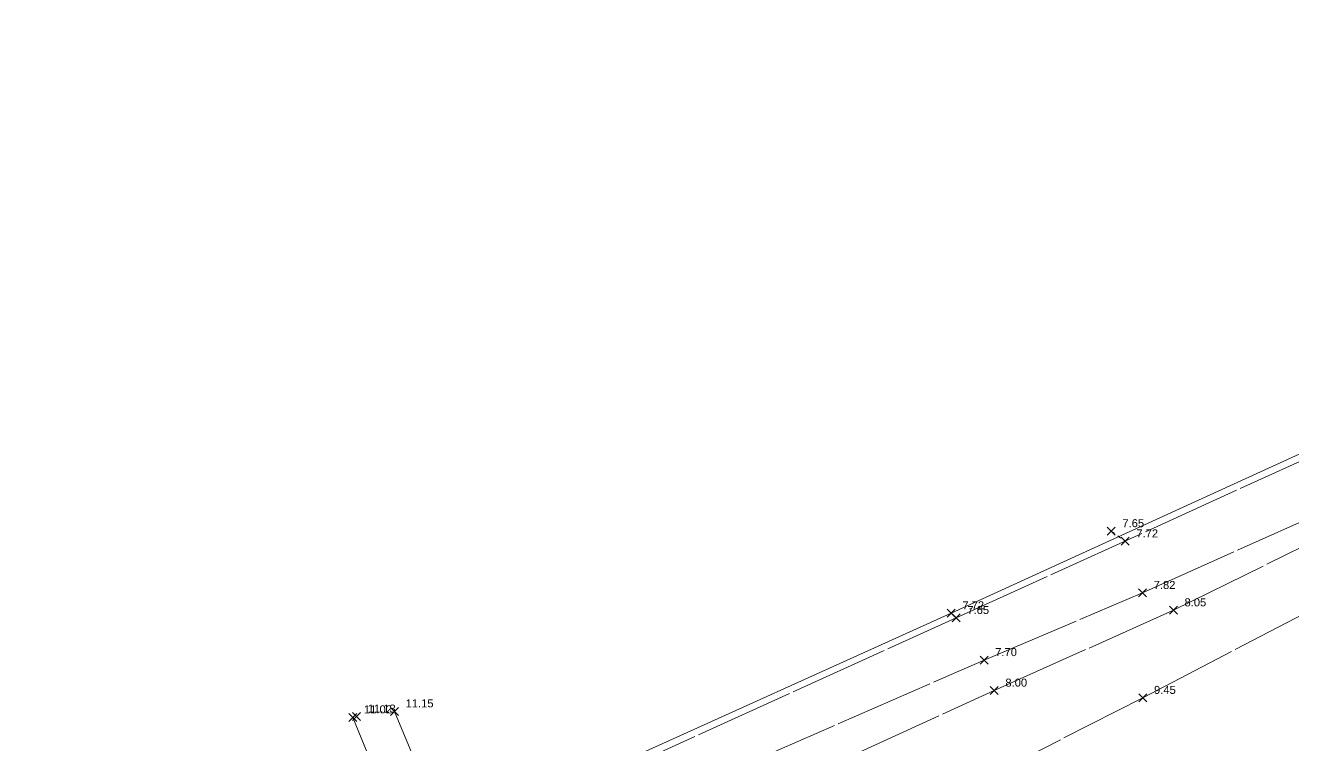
# Model space of a CAD drawing. Header units: metres. Extents: x 1232176 to 1232774, y 7198915 to 7199601.
# Drawn here: x 1232715.15 to 1232746.84, y 7199582.27 to 7199600.27 of the extents above; entities that cross this region are included whole.
import ezdxf

# ---------------------------------------------------------------- set-up
doc = ezdxf.new("R2010")
doc.units = ezdxf.units.M
doc.header["$PDMODE"] = 3
doc.header["$PDSIZE"] = 0.1
for name, pattern in [('LL_0822', [2.5, 2.5, 0]), ('LL_0827', [0.2, 0.1, -0.1]), ('SL_1144', [2.5, 2.5, 0]), ('SL_1146', [2.5, 2.5, 0]), ('Socle_Continu', [2.5, 2.5, 0])]:
    doc.linetypes.add(name, pattern=pattern)
for name, color, linetype, lineweight in [('CLOTU_SCS', 212, 'Socle_Continu', 13), ('MOBUR_SCS', 251, 'Socle_Continu', 13), ('SIGTA_SCI', 7, 'Socle_Continu', 13), ('SIGTO_SCI', 255, 'Socle_Continu', 13), ('VOIRI_SCS', 7, 'Socle_Continu', 13)]:
    doc.layers.add(name, color=color, linetype=linetype, lineweight=lineweight)
doc.styles.get("Standard").update_dxf_attribs({"font": 'arial.ttf'})
doc.styles.add('Style_1', font='WINGDNG2.TTF')
doc.linetypes.add('NL_0902', pattern='A,0,["U",Style_1,S=0.127,R=0,X=-0.105,Y=-0.085],1', length=1)

# ---------------------------------------------------------------- blocks, each defined once
blk = doc.blocks.new('YP_1521')
at = {"layer": 'SIGTO_SCI', "color": 7, "linetype": 'Socle_Continu'}
blk.add_point((0, 0), dxfattribs=at)
at = {"layer": 'SIGTA_SCI', "linetype": 'Socle_Continu'}
blk.add_attdef('ALT', (0.278, 0.099), '', height=0.2, dxfattribs=at)
at = {"layer": 'SIGTA_SCI', "linetype": 'Socle_Continu', "flags": 9}
blk.add_attdef('CALQUE_ALT', (1.69, -1.18), '', height=0.2, dxfattribs=at)
at = {"layer": 'SIGTO_SCI', "linetype": 'Socle_Continu', "flags": 9}
for tag, p in [('ID', (1.69, 0.105)), ('NATURE', (1.69, -0.216)), ('FAMILLE', (1.69, -0.538)), ('CALQUE', (1.69, -0.859)), ('PCRS', (1.69, -1.823))]:
    blk.add_attdef(tag, p, '', height=0.2, dxfattribs=at)

msp = doc.modelspace()

# ---------------------------------------------------------------- linework, layer by layer
at = {"layer": 'CLOTU_SCS', "linetype": 'SL_1146'}
for points in [[(1232729.27, 7199581.721, 7.43), (1232729.365, 7199581.536, 7.46), (1232729.602, 7199581.464, 7.47), (1232738.411, 7199585.461, 7.65), (1232749.285, 7199590.411, 7.89), (1232754.702, 7199592.892, 7.99), (1232762.37, 7199596.393, 8.69), (1232763.834, 7199597.057, 8.66), (1232770.25, 7199599.982, 8.63)], [(1232724.371, 7199583.127, 11.15), (1232726.71, 7199577.538, 11.16), (1232727.117, 7199576.675, 11.02), (1232727.464, 7199576.167, 10.94), (1232727.871, 7199575.867, 10.84), (1232728.174, 7199575.741, 10.74), (1232728.441, 7199575.855, 10.69), (1232736.469, 7199580.104, 9.83), (1232743.077, 7199583.464, 9.45), (1232755.069, 7199589.739, 9.04), (1232763.638, 7199594.252, 8.76), (1232763.437, 7199594.693, 8.77), (1232761.258, 7199593.606, 8.55)], [(1232715.147, 7199574.365, 7.5), (1232722.509, 7199577.249, 7.5), (1232728.199, 7199579.66, 7.52), (1232730.697, 7199580.729, 7.52), (1232739.107, 7199584.409, 7.7), (1232743.068, 7199586.087, 7.82), (1232749.217, 7199588.846, 7.88), (1232753.974, 7199590.99, 8.01), (1232754.301, 7199591.092, 8.04), (1232754.776, 7199590.881, 8.11)]]:
    msp.add_polyline3d(points, dxfattribs=at)
at = {"layer": 'CLOTU_SCS', "linetype": 'SL_1144'}
msp.add_polyline3d([(1232727.484, 7199578.205, 7.94), (1232728.608, 7199578.738, 7.95), (1232739.362, 7199583.646, 8), (1232743.838, 7199585.653, 8.05), (1232749.376, 7199588.383, 8.03), (1232749.411, 7199588.392, 8.03), (1232754.776, 7199590.881, 8.11), (1232761.258, 7199593.606, 8.55)], dxfattribs=at)
at = {"layer": 'MOBUR_SCS', "linetype": 'NL_0902'}
msp.add_polyline3d([(1232729.513, 7199581.616, 7.55), (1232738.287, 7199585.578, 7.72), (1232749.206, 7199590.567, 7.97), (1232754.631, 7199593.043, 8.1), (1232761.911, 7199596.396, 8.77), (1232763.723, 7199597.225, 8.82), (1232770.46, 7199600.271, 8.92)], dxfattribs=at)
at = {"layer": 'VOIRI_SCS', "linetype": 'LL_0827'}
msp.add_polyline3d([(1232742.286, 7199587.63, 7.65), (1232742.635, 7199587.377, 7.72)], dxfattribs=at)
at = {"layer": 'VOIRI_SCS', "linetype": 'LL_0822'}
msp.add_polyline3d([(1232725.728, 7199577.102, 11.01), (1232723.331, 7199582.977, 11.02)], dxfattribs=at)

# ---------------------------------------------------------------- block references
at = {"layer": 'SIGTO_SCI', "linetype": 'Socle_Continu'}
ref = msp.add_blockref('YP_1521', (1232742.286, 7199587.63, 7.65), dxfattribs=at)
ref.add_attrib('ALT', '7.65', (1232742.564, 7199587.729, 7.65), dxfattribs={"layer": 'SIGTA_SCI', "linetype": 'Socle_Continu', "height": 0.2})
ref = msp.add_blockref('YP_1521', (1232742.635, 7199587.377, 7.72), dxfattribs=at)
ref.add_attrib('ALT', '7.72', (1232742.913, 7199587.475, 7.72), dxfattribs={"layer": 'SIGTA_SCI', "linetype": 'Socle_Continu', "height": 0.2})
ref = msp.add_blockref('YP_1521', (1232743.068, 7199586.087, 7.82), dxfattribs=at)
ref.add_attrib('ALT', '7.82', (1232743.346, 7199586.186, 7.82), dxfattribs={"layer": 'SIGTA_SCI', "linetype": 'Socle_Continu', "height": 0.2})
ref = msp.add_blockref('YP_1521', (1232738.287, 7199585.578, 7.72), dxfattribs=at)
ref.add_attrib('ALT', '7.72', (1232738.565, 7199585.677, 7.72), dxfattribs={"layer": 'SIGTA_SCI', "linetype": 'Socle_Continu', "height": 0.2})
ref = msp.add_blockref('YP_1521', (1232738.411, 7199585.461, 7.65), dxfattribs=at)
ref.add_attrib('ALT', '7.65', (1232738.689, 7199585.56, 7.65), dxfattribs={"layer": 'SIGTA_SCI', "linetype": 'Socle_Continu', "height": 0.2})
ref = msp.add_blockref('YP_1521', (1232743.838, 7199585.653, 8.05), dxfattribs=at)
ref.add_attrib('ALT', '8.05', (1232744.116, 7199585.752, 8.05), dxfattribs={"layer": 'SIGTA_SCI', "linetype": 'Socle_Continu', "height": 0.2})
ref = msp.add_blockref('YP_1521', (1232739.107, 7199584.409, 7.7), dxfattribs=at)
ref.add_attrib('ALT', '7.70', (1232739.385, 7199584.508, 7.7), dxfattribs={"layer": 'SIGTA_SCI', "linetype": 'Socle_Continu', "height": 0.2})
ref = msp.add_blockref('YP_1521', (1232739.362, 7199583.646, 8), dxfattribs=at)
ref.add_attrib('ALT', '8.00', (1232739.64, 7199583.745, 8), dxfattribs={"layer": 'SIGTA_SCI', "linetype": 'Socle_Continu', "height": 0.2})
ref = msp.add_blockref('YP_1521', (1232743.077, 7199583.464, 9.45), dxfattribs=at)
ref.add_attrib('ALT', '9.45', (1232743.355, 7199583.563, 9.45), dxfattribs={"layer": 'SIGTA_SCI', "linetype": 'Socle_Continu', "height": 0.2})
ref = msp.add_blockref('YP_1521', (1232724.371, 7199583.127, 11.15), dxfattribs=at)
ref.add_attrib('ALT', '11.15', (1232724.649, 7199583.226, 11.15), dxfattribs={"layer": 'SIGTA_SCI', "linetype": 'Socle_Continu', "height": 0.2})
ref = msp.add_blockref('YP_1521', (1232723.331, 7199582.977, 11.02), dxfattribs=at)
ref.add_attrib('ALT', '11.02', (1232723.609, 7199583.076, 11.02), dxfattribs={"layer": 'SIGTA_SCI', "linetype": 'Socle_Continu', "height": 0.2})
ref = msp.add_blockref('YP_1521', (1232723.425, 7199582.997, 11.13), dxfattribs=at)
ref.add_attrib('ALT', '11.13', (1232723.703, 7199583.096, 11.13), dxfattribs={"layer": 'SIGTA_SCI', "linetype": 'Socle_Continu', "height": 0.2})

doc.saveas('drawing.dxf')
